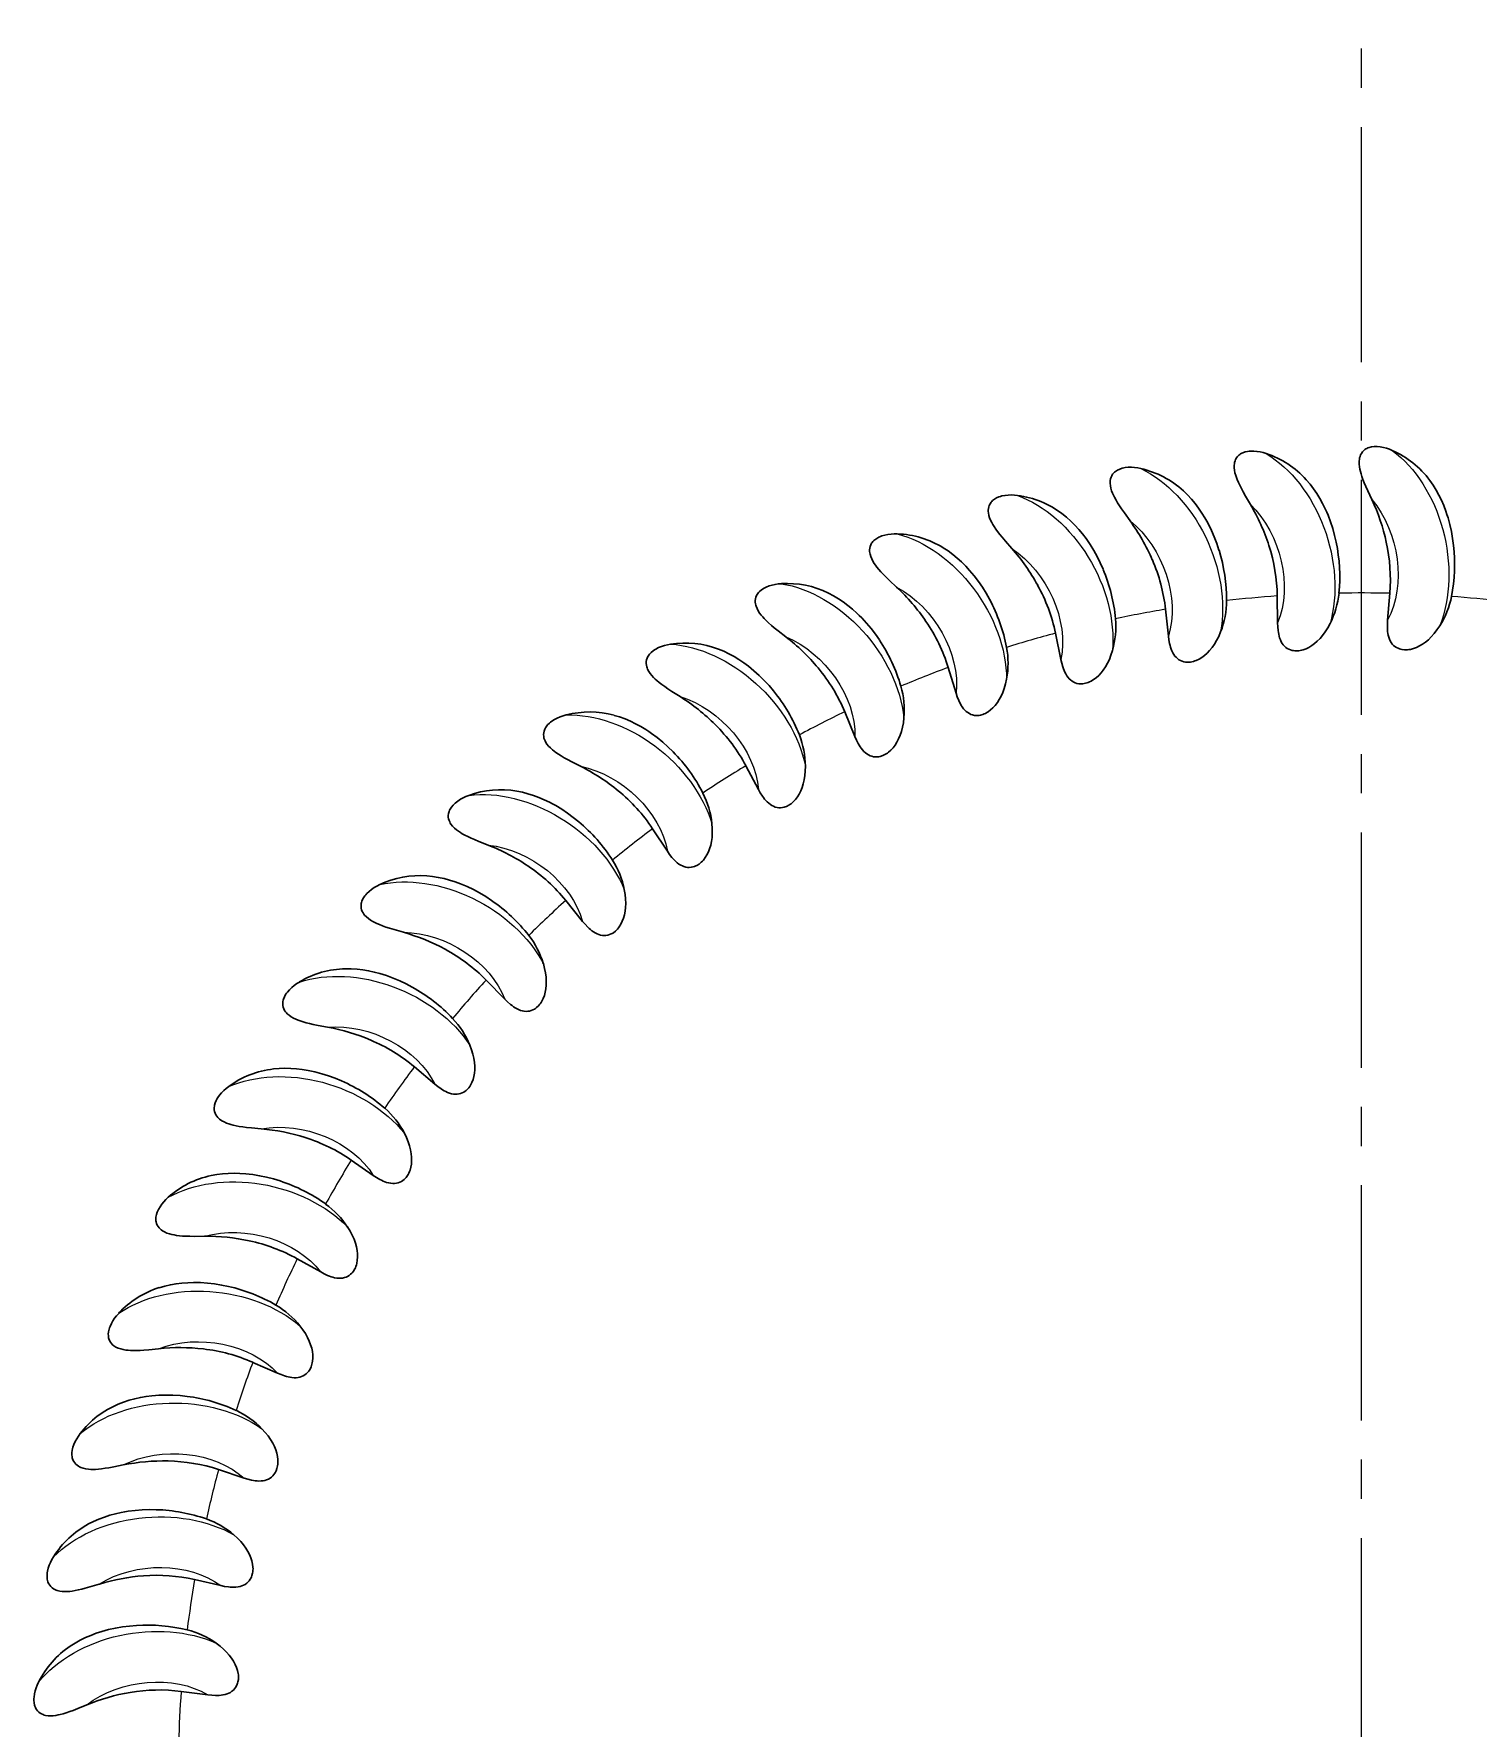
# Model space of a CAD drawing. Extents: x 89 to 633, y -13 to 440.
# Drawn here: x 558.62 to 590.86, y 222.28 to 260.11 of the extents above; entities that cross this region are included whole.
import ezdxf

# ---------------------------------------------------------------- set-up
doc = ezdxf.new("R2010")
doc.units = 0
doc.header["$LTSCALE"] = 7
doc.header["$MEASUREMENT"] = 0
doc.linetypes.add('CENTER2', pattern=[1.125, 0.75, -0.125, 0.125, -0.125])
doc.layers.add('1', color=1, linetype='CENTER2', lineweight=15)
doc.layers.add('8', color=252, linetype='CONTINUOUS', lineweight=15)

msp = doc.modelspace()

# ---------------------------------------------------------------- linework, layer by layer
at = {"layer": '1'}
msp.add_line((588.254, 181.901), (588.254, 260.105), dxfattribs=at)
at = {"layer": '8', "lineweight": 30, "ltscale": 0.015025}
for p, q in [((586.377, 247.557), (586.384, 246.956)), ((588.89, 247.616), (588.84, 247.018)), ((579.03, 245.961), (579.207, 245.387)), ((572.431, 242.36), (572.762, 241.859)), ((567.114, 237.046), (567.573, 236.658)), ((562.743, 228.054), (563.313, 227.865))]:
    msp.add_line(p, q, dxfattribs=at)
at = {"layer": '8', "lineweight": 30, "ltscale": 0.015024}
for p, q in [((583.881, 247.26), (583.946, 246.662)), ((581.425, 246.726), (581.546, 246.137)), ((574.513, 243.768), (574.795, 243.238)), ((570.492, 240.76), (570.87, 240.293)), ((565.704, 234.965), (566.198, 234.622)), ((564.499, 232.759), (565.023, 232.465)), ((563.509, 230.448), (564.059, 230.206)), ((562.208, 225.599), (562.794, 225.464)), ((561.909, 223.103), (562.505, 223.025))]:
    msp.add_line(p, q, dxfattribs=at)
at = {"layer": '8', "lineweight": 30, "ltscale": 0.015026}
msp.add_line((576.72, 244.972), (576.95, 244.417), dxfattribs=at)
at = {"layer": '8', "lineweight": 30, "ltscale": 0.015023}
msp.add_line((568.715, 238.983), (569.135, 238.554), dxfattribs=at)
at = {"layer": '8', "lineweight": 30}
for points in [[(586.127, 250.737), (586.06, 250.757), (585.992, 250.773), (585.923, 250.785), (585.853, 250.791), (585.783, 250.791), (585.748, 250.788), (585.714, 250.784), (585.66, 250.772), (585.608, 250.754), (585.583, 250.742), (585.559, 250.728), (585.538, 250.714), (585.518, 250.698), (585.49, 250.67), (585.467, 250.639), (585.448, 250.606), (585.434, 250.571), (585.424, 250.534), (585.419, 250.506), (585.416, 250.478), (585.416, 250.421), (585.422, 250.363), (585.433, 250.306), (585.449, 250.249), (585.465, 250.202), (585.482, 250.155), (585.509, 250.091), (585.539, 250.028), (585.576, 249.955), (585.615, 249.883), (585.668, 249.788), (585.778, 249.6)], [(588.944, 250.805), (588.879, 250.832), (588.812, 250.854), (588.745, 250.872), (588.676, 250.885), (588.606, 250.892), (588.571, 250.893), (588.537, 250.891), (588.481, 250.885), (588.428, 250.871), (588.402, 250.862), (588.377, 250.851), (588.354, 250.839), (588.333, 250.825), (588.303, 250.8), (588.276, 250.771), (588.255, 250.74), (588.237, 250.706), (588.224, 250.671), (588.216, 250.643), (588.211, 250.615), (588.205, 250.558), (588.206, 250.501), (588.212, 250.442), (588.222, 250.384), (588.233, 250.336), (588.246, 250.287), (588.267, 250.221), (588.29, 250.156), (588.32, 250.08), (588.352, 250.004), (588.396, 249.905), (588.488, 249.707)], [(583.33, 250.401), (583.262, 250.414), (583.192, 250.424), (583.123, 250.429), (583.052, 250.429), (582.983, 250.422), (582.948, 250.416), (582.915, 250.408), (582.862, 250.391), (582.812, 250.368), (582.788, 250.354), (582.765, 250.338), (582.746, 250.322), (582.728, 250.305), (582.702, 250.274), (582.682, 250.241), (582.666, 250.206), (582.656, 250.17), (582.649, 250.133), (582.647, 250.104), (582.647, 250.076), (582.652, 250.019), (582.664, 249.962), (582.68, 249.906), (582.701, 249.851), (582.722, 249.805), (582.744, 249.76), (582.777, 249.699), (582.812, 249.639), (582.856, 249.57), (582.901, 249.502), (582.963, 249.413), (583.091, 249.236)], [(587.025, 250.151), (587.109, 250.053), (587.187, 249.95), (587.26, 249.844), (587.327, 249.733), (587.39, 249.619), (587.447, 249.502), (587.48, 249.431), (587.51, 249.358), (587.565, 249.211), (587.614, 249.061), (587.656, 248.91), (587.692, 248.756)], [(589.781, 250.137), (589.855, 250.031), (589.923, 249.922), (589.986, 249.809), (590.043, 249.692), (590.094, 249.573), (590.14, 249.451), (590.165, 249.377), (590.189, 249.302), (590.23, 249.15), (590.264, 248.996), (590.292, 248.841), (590.312, 248.685)], [(580.578, 249.801), (580.509, 249.808), (580.439, 249.811), (580.369, 249.809), (580.299, 249.802), (580.23, 249.789), (580.196, 249.78), (580.163, 249.769), (580.112, 249.747), (580.065, 249.719), (580.042, 249.703), (580.022, 249.685), (580.003, 249.667), (579.987, 249.648), (579.965, 249.615), (579.948, 249.58), (579.936, 249.544), (579.928, 249.507), (579.925, 249.469), (579.926, 249.44), (579.928, 249.412), (579.939, 249.356), (579.956, 249.301), (579.978, 249.247), (580.004, 249.194), (580.029, 249.15), (580.055, 249.107), (580.094, 249.05), (580.134, 248.993), (580.184, 248.929), (580.236, 248.866), (580.307, 248.782), (580.45, 248.619)], [(584.28, 249.903), (584.372, 249.814), (584.46, 249.719), (584.542, 249.62), (584.62, 249.516), (584.693, 249.408), (584.762, 249.298), (584.801, 249.229), (584.838, 249.16), (584.907, 249.019), (584.97, 248.875), (585.026, 248.727), (585.076, 248.578)], [(581.57, 249.395), (581.671, 249.315), (581.767, 249.229), (581.859, 249.138), (581.946, 249.042), (582.029, 248.942), (582.108, 248.838), (582.153, 248.774), (582.197, 248.709), (582.279, 248.575), (582.355, 248.437), (582.425, 248.296), (582.489, 248.152)], [(577.895, 248.941), (577.825, 248.942), (577.755, 248.938), (577.686, 248.93), (577.617, 248.916), (577.55, 248.897), (577.517, 248.884), (577.486, 248.87), (577.437, 248.843), (577.392, 248.812), (577.371, 248.793), (577.352, 248.773), (577.336, 248.754), (577.322, 248.733), (577.303, 248.698), (577.289, 248.662), (577.28, 248.625), (577.276, 248.587), (577.277, 248.549), (577.28, 248.521), (577.286, 248.493), (577.302, 248.438), (577.324, 248.385), (577.351, 248.333), (577.382, 248.283), (577.41, 248.242), (577.44, 248.202), (577.484, 248.148), (577.53, 248.096), (577.586, 248.036), (577.644, 247.978), (577.722, 247.902), (577.88, 247.753)], [(578.922, 248.632), (579.029, 248.562), (579.133, 248.486), (579.233, 248.404), (579.329, 248.317), (579.421, 248.225), (579.51, 248.129), (579.561, 248.069), (579.61, 248.009), (579.705, 247.883), (579.794, 247.753), (579.877, 247.619), (579.954, 247.482)], [(575.306, 247.831), (575.237, 247.825), (575.167, 247.815), (575.099, 247.8), (575.032, 247.78), (574.967, 247.754), (574.935, 247.739), (574.905, 247.722), (574.859, 247.69), (574.818, 247.654), (574.799, 247.634), (574.782, 247.612), (574.767, 247.591), (574.755, 247.569), (574.739, 247.533), (574.729, 247.495), (574.724, 247.457), (574.724, 247.42), (574.728, 247.382), (574.734, 247.354), (574.742, 247.327), (574.763, 247.274), (574.79, 247.223), (574.822, 247.174), (574.858, 247.127), (574.89, 247.088), (574.924, 247.051), (574.973, 247.002), (575.023, 246.955), (575.085, 246.901), (575.147, 246.848), (575.232, 246.78), (575.404, 246.646)], [(576.357, 247.621), (576.471, 247.561), (576.582, 247.495), (576.689, 247.423), (576.793, 247.346), (576.894, 247.263), (576.991, 247.176), (577.047, 247.122), (577.102, 247.066), (577.208, 246.95), (577.309, 246.829), (577.405, 246.703), (577.495, 246.574)], [(588.84, 247.018), (588.835, 246.932), (588.835, 246.846), (588.837, 246.804), (588.84, 246.762), (588.846, 246.721), (588.854, 246.681), (588.866, 246.634), (588.882, 246.591), (588.9, 246.552), (588.919, 246.519), (588.945, 246.483), (588.973, 246.454), (589.001, 246.43), (589.036, 246.406), (589.072, 246.388), (589.107, 246.374), (589.135, 246.366), (589.162, 246.36), (589.217, 246.354), (589.249, 246.354), (589.281, 246.355), (589.316, 246.359), (589.35, 246.365), (589.417, 246.383), (589.483, 246.408), (589.55, 246.44), (589.616, 246.479), (589.683, 246.526), (589.749, 246.581), (589.814, 246.644), (589.879, 246.716), (589.942, 246.798), (590.004, 246.889)], [(583.946, 246.662), (583.957, 246.578), (583.973, 246.493), (583.983, 246.451), (583.994, 246.411), (584.008, 246.372), (584.023, 246.335), (584.044, 246.29), (584.067, 246.251), (584.092, 246.216), (584.118, 246.187), (584.15, 246.158), (584.183, 246.134), (584.215, 246.115), (584.254, 246.099), (584.292, 246.087), (584.33, 246.081), (584.358, 246.078), (584.386, 246.078), (584.442, 246.082), (584.473, 246.088), (584.504, 246.096), (584.537, 246.106), (584.57, 246.118), (584.632, 246.148), (584.693, 246.185), (584.752, 246.229), (584.81, 246.28), (584.866, 246.339), (584.921, 246.405), (584.973, 246.48), (585.023, 246.563), (585.07, 246.655), (585.112, 246.756)], [(586.384, 246.956), (586.388, 246.871), (586.395, 246.786), (586.401, 246.743), (586.409, 246.702), (586.418, 246.662), (586.43, 246.623), (586.447, 246.577), (586.467, 246.535), (586.488, 246.499), (586.511, 246.467), (586.54, 246.435), (586.57, 246.408), (586.601, 246.386), (586.638, 246.366), (586.675, 246.351), (586.712, 246.341), (586.74, 246.336), (586.767, 246.333), (586.823, 246.332), (586.855, 246.335), (586.887, 246.339), (586.92, 246.346), (586.954, 246.356), (587.019, 246.379), (587.083, 246.41), (587.146, 246.449), (587.208, 246.494), (587.27, 246.547), (587.331, 246.608), (587.39, 246.677), (587.447, 246.755), (587.503, 246.842), (587.555, 246.939)], [(572.835, 246.48), (572.766, 246.467), (572.698, 246.45), (572.631, 246.429), (572.566, 246.403), (572.504, 246.371), (572.474, 246.352), (572.446, 246.333), (572.403, 246.297), (572.365, 246.257), (572.348, 246.235), (572.333, 246.212), (572.321, 246.19), (572.311, 246.167), (572.299, 246.129), (572.292, 246.091), (572.29, 246.053), (572.294, 246.015), (572.302, 245.978), (572.31, 245.951), (572.321, 245.924), (572.347, 245.873), (572.379, 245.825), (572.415, 245.779), (572.455, 245.736), (572.491, 245.701), (572.528, 245.667), (572.581, 245.623), (572.636, 245.581), (572.702, 245.533), (572.77, 245.486), (572.861, 245.427), (573.045, 245.31)], [(573.901, 246.371), (574.02, 246.322), (574.136, 246.267), (574.25, 246.205), (574.361, 246.138), (574.469, 246.065), (574.573, 245.988), (574.635, 245.939), (574.695, 245.889), (574.812, 245.783), (574.924, 245.672), (575.031, 245.557), (575.133, 245.436)], [(581.546, 246.137), (581.565, 246.054), (581.589, 245.972), (581.603, 245.931), (581.618, 245.892), (581.635, 245.855), (581.654, 245.819), (581.679, 245.776), (581.706, 245.739), (581.734, 245.708), (581.763, 245.681), (581.797, 245.655), (581.832, 245.634), (581.866, 245.619), (581.906, 245.606), (581.945, 245.598), (581.984, 245.595), (582.012, 245.595), (582.04, 245.597), (582.095, 245.607), (582.126, 245.616), (582.156, 245.626), (582.188, 245.64), (582.219, 245.655), (582.278, 245.691), (582.335, 245.733), (582.39, 245.783), (582.442, 245.839), (582.493, 245.903), (582.541, 245.975), (582.586, 246.054), (582.628, 246.141), (582.665, 246.237), (582.698, 246.342)], [(579.207, 245.387), (579.234, 245.306), (579.265, 245.226), (579.283, 245.187), (579.302, 245.15), (579.323, 245.114), (579.344, 245.08), (579.374, 245.04), (579.404, 245.006), (579.435, 244.977), (579.466, 244.953), (579.503, 244.93), (579.54, 244.913), (579.575, 244.901), (579.616, 244.892), (579.656, 244.888), (579.694, 244.889), (579.723, 244.892), (579.75, 244.896), (579.804, 244.911), (579.834, 244.923), (579.863, 244.936), (579.893, 244.953), (579.923, 244.971), (579.978, 245.012), (580.031, 245.06), (580.081, 245.114), (580.128, 245.175), (580.172, 245.244), (580.213, 245.319), (580.25, 245.402), (580.284, 245.493), (580.312, 245.592), (580.335, 245.7)], [(570.502, 244.9), (570.435, 244.881), (570.369, 244.857), (570.305, 244.83), (570.242, 244.797), (570.184, 244.76), (570.156, 244.739), (570.129, 244.716), (570.09, 244.677), (570.056, 244.633), (570.041, 244.61), (570.029, 244.586), (570.019, 244.562), (570.011, 244.538), (570.002, 244.5), (569.999, 244.461), (570.001, 244.423), (570.008, 244.385), (570.02, 244.349), (570.031, 244.323), (570.044, 244.298), (570.075, 244.25), (570.111, 244.205), (570.151, 244.163), (570.195, 244.123), (570.234, 244.092), (570.274, 244.062), (570.332, 244.023), (570.39, 243.986), (570.461, 243.944), (570.532, 243.905), (570.629, 243.854), (570.823, 243.755)], [(571.574, 244.892), (571.697, 244.855), (571.819, 244.811), (571.938, 244.761), (572.054, 244.704), (572.169, 244.642), (572.28, 244.575), (572.346, 244.532), (572.411, 244.488), (572.537, 244.394), (572.659, 244.294), (572.776, 244.189), (572.889, 244.079)], [(576.95, 244.417), (576.985, 244.339), (577.023, 244.263), (577.045, 244.226), (577.067, 244.19), (577.091, 244.157), (577.116, 244.125), (577.149, 244.088), (577.183, 244.057), (577.216, 244.031), (577.249, 244.01), (577.288, 243.991), (577.326, 243.977), (577.362, 243.969), (577.404, 243.964), (577.444, 243.964), (577.482, 243.968), (577.51, 243.973), (577.537, 243.981), (577.589, 244.001), (577.618, 244.015), (577.645, 244.031), (577.674, 244.05), (577.702, 244.071), (577.753, 244.117), (577.801, 244.17), (577.845, 244.229), (577.887, 244.294), (577.924, 244.367), (577.958, 244.446), (577.987, 244.532), (578.011, 244.626), (578.03, 244.727), (578.043, 244.836)], [(574.795, 243.238), (574.837, 243.163), (574.883, 243.091), (574.908, 243.056), (574.934, 243.023), (574.96, 242.992), (574.988, 242.962), (575.025, 242.929), (575.061, 242.901), (575.097, 242.879), (575.132, 242.861), (575.172, 242.845), (575.211, 242.835), (575.248, 242.83), (575.291, 242.829), (575.33, 242.833), (575.368, 242.841), (575.395, 242.849), (575.421, 242.859), (575.471, 242.884), (575.498, 242.901), (575.524, 242.919), (575.551, 242.941), (575.577, 242.965), (575.623, 243.016), (575.666, 243.072), (575.705, 243.135), (575.739, 243.204), (575.77, 243.28), (575.796, 243.362), (575.817, 243.451), (575.832, 243.546), (575.841, 243.649), (575.843, 243.759)], [(569.399, 243.2), (569.525, 243.174), (569.65, 243.142), (569.773, 243.103), (569.895, 243.058), (570.014, 243.007), (570.132, 242.951), (570.201, 242.915), (570.27, 242.876), (570.404, 242.795), (570.535, 242.708), (570.662, 242.614), (570.785, 242.515)], [(568.331, 243.105), (568.266, 243.08), (568.202, 243.05), (568.141, 243.017), (568.082, 242.978), (568.027, 242.935), (568.001, 242.912), (567.977, 242.887), (567.942, 242.844), (567.912, 242.798), (567.9, 242.773), (567.889, 242.747), (567.882, 242.723), (567.876, 242.698), (567.871, 242.659), (567.872, 242.62), (567.878, 242.582), (567.888, 242.546), (567.903, 242.511), (567.916, 242.486), (567.932, 242.462), (567.967, 242.417), (568.007, 242.376), (568.052, 242.338), (568.099, 242.303), (568.141, 242.275), (568.184, 242.249), (568.244, 242.216), (568.307, 242.184), (568.381, 242.15), (568.456, 242.117), (568.556, 242.076), (568.759, 241.996)], [(572.762, 241.859), (572.811, 241.789), (572.864, 241.721), (572.892, 241.688), (572.921, 241.658), (572.95, 241.629), (572.981, 241.603), (573.02, 241.573), (573.059, 241.549), (573.097, 241.53), (573.133, 241.516), (573.175, 241.504), (573.215, 241.498), (573.252, 241.496), (573.294, 241.499), (573.334, 241.507), (573.37, 241.518), (573.397, 241.529), (573.422, 241.541), (573.469, 241.571), (573.494, 241.59), (573.519, 241.611), (573.543, 241.635), (573.566, 241.661), (573.608, 241.716), (573.645, 241.777), (573.677, 241.843), (573.705, 241.915), (573.729, 241.993), (573.747, 242.077), (573.759, 242.168), (573.765, 242.264), (573.765, 242.367), (573.756, 242.477)], [(567.394, 241.308), (567.522, 241.295), (567.649, 241.274), (567.776, 241.247), (567.901, 241.214), (568.025, 241.175), (568.147, 241.13), (568.22, 241.1), (568.292, 241.069), (568.434, 241.001), (568.572, 240.926), (568.707, 240.845), (568.839, 240.758)], [(566.34, 241.112), (566.278, 241.081), (566.217, 241.045), (566.159, 241.006), (566.104, 240.962), (566.054, 240.914), (566.03, 240.888), (566.009, 240.861), (565.977, 240.815), (565.952, 240.766), (565.942, 240.74), (565.934, 240.714), (565.929, 240.689), (565.926, 240.664), (565.925, 240.625), (565.929, 240.586), (565.938, 240.549), (565.952, 240.514), (565.97, 240.48), (565.986, 240.457), (566.004, 240.434), (566.043, 240.393), (566.087, 240.355), (566.135, 240.322), (566.185, 240.291), (566.23, 240.268), (566.275, 240.246), (566.339, 240.219), (566.403, 240.193), (566.48, 240.166), (566.558, 240.141), (566.662, 240.109), (566.872, 240.049)], [(570.87, 240.293), (570.925, 240.228), (570.984, 240.165), (571.015, 240.135), (571.047, 240.108), (571.079, 240.082), (571.112, 240.059), (571.154, 240.033), (571.195, 240.012), (571.234, 239.997), (571.272, 239.986), (571.315, 239.979), (571.355, 239.976), (571.392, 239.978), (571.434, 239.985), (571.472, 239.997), (571.508, 240.011), (571.533, 240.025), (571.556, 240.039), (571.601, 240.073), (571.624, 240.095), (571.646, 240.118), (571.668, 240.145), (571.689, 240.173), (571.725, 240.231), (571.756, 240.295), (571.782, 240.364), (571.803, 240.439), (571.819, 240.519), (571.829, 240.604), (571.833, 240.695), (571.83, 240.792), (571.819, 240.894), (571.801, 241.003)], [(565.578, 239.234), (565.707, 239.233), (565.836, 239.225), (565.964, 239.21), (566.092, 239.189), (566.219, 239.162), (566.345, 239.128), (566.42, 239.106), (566.495, 239.081), (566.642, 239.027), (566.787, 238.966), (566.93, 238.898), (567.069, 238.824)], [(569.135, 238.554), (569.196, 238.494), (569.261, 238.438), (569.294, 238.411), (569.328, 238.386), (569.363, 238.364), (569.398, 238.344), (569.442, 238.322), (569.485, 238.306), (569.526, 238.294), (569.564, 238.287), (569.607, 238.284), (569.648, 238.285), (569.685, 238.29), (569.725, 238.301), (569.762, 238.316), (569.796, 238.334), (569.82, 238.35), (569.842, 238.367), (569.883, 238.405), (569.904, 238.428), (569.924, 238.454), (569.944, 238.482), (569.962, 238.512), (569.992, 238.574), (570.017, 238.64), (570.036, 238.712), (570.05, 238.788), (570.058, 238.869), (570.06, 238.955), (570.055, 239.046), (570.043, 239.142), (570.023, 239.243), (569.994, 239.349)], [(564.548, 238.939), (564.489, 238.902), (564.432, 238.861), (564.378, 238.816), (564.327, 238.767), (564.281, 238.715), (564.26, 238.687), (564.241, 238.658), (564.215, 238.609), (564.195, 238.558), (564.187, 238.531), (564.182, 238.504), (564.179, 238.479), (564.178, 238.454), (564.181, 238.414), (564.189, 238.376), (564.201, 238.34), (564.219, 238.306), (564.24, 238.275), (564.258, 238.253), (564.277, 238.232), (564.32, 238.195), (564.368, 238.162), (564.419, 238.133), (564.472, 238.107), (564.518, 238.088), (564.565, 238.071), (564.631, 238.049), (564.698, 238.03), (564.777, 238.011), (564.857, 237.993), (564.964, 237.971), (565.178, 237.931)], [(567.573, 236.658), (567.639, 236.604), (567.709, 236.554), (567.745, 236.531), (567.781, 236.51), (567.818, 236.491), (567.854, 236.474), (567.901, 236.457), (567.945, 236.444), (567.987, 236.437), (568.025, 236.433), (568.069, 236.434), (568.109, 236.439), (568.145, 236.448), (568.185, 236.463), (568.22, 236.481), (568.252, 236.502), (568.274, 236.52), (568.295, 236.539), (568.332, 236.58), (568.351, 236.606), (568.368, 236.633), (568.385, 236.664), (568.4, 236.695), (568.424, 236.759), (568.443, 236.828), (568.455, 236.901), (568.462, 236.978), (568.462, 237.059), (568.456, 237.145), (568.442, 237.235), (568.421, 237.329), (568.391, 237.428), (568.352, 237.531)], [(563.968, 236.997), (564.096, 237.008), (564.225, 237.012), (564.354, 237.01), (564.483, 237.001), (564.612, 236.986), (564.741, 236.965), (564.818, 236.949), (564.895, 236.932), (565.047, 236.892), (565.197, 236.845), (565.345, 236.791), (565.491, 236.731)], [(562.97, 236.605), (562.915, 236.563), (562.862, 236.517), (562.812, 236.467), (562.767, 236.414), (562.726, 236.357), (562.708, 236.327), (562.692, 236.296), (562.67, 236.245), (562.655, 236.192), (562.65, 236.165), (562.647, 236.138), (562.646, 236.112), (562.648, 236.087), (562.654, 236.048), (562.666, 236.011), (562.682, 235.976), (562.702, 235.944), (562.726, 235.915), (562.746, 235.895), (562.768, 235.876), (562.814, 235.843), (562.865, 235.814), (562.918, 235.79), (562.973, 235.77), (563.021, 235.755), (563.07, 235.743), (563.137, 235.728), (563.206, 235.715), (563.287, 235.703), (563.368, 235.693), (563.476, 235.681), (563.693, 235.662)], [(566.198, 234.622), (566.27, 234.575), (566.344, 234.532), (566.382, 234.512), (566.42, 234.494), (566.458, 234.479), (566.496, 234.466), (566.544, 234.453), (566.589, 234.445), (566.631, 234.441), (566.67, 234.441), (566.713, 234.446), (566.753, 234.455), (566.788, 234.468), (566.826, 234.486), (566.859, 234.508), (566.889, 234.532), (566.91, 234.551), (566.928, 234.572), (566.961, 234.617), (566.978, 234.645), (566.992, 234.673), (567.006, 234.705), (567.018, 234.738), (567.036, 234.804), (567.048, 234.874), (567.054, 234.948), (567.053, 235.025), (567.045, 235.106), (567.031, 235.191), (567.009, 235.279), (566.979, 235.371), (566.94, 235.467), (566.891, 235.565)], [(562.577, 234.617), (562.704, 234.64), (562.832, 234.657), (562.96, 234.666), (563.09, 234.67), (563.22, 234.667), (563.35, 234.658), (563.428, 234.65), (563.506, 234.641), (563.661, 234.615), (563.815, 234.582), (563.968, 234.543), (564.119, 234.497)], [(561.621, 234.132), (561.57, 234.084), (561.522, 234.034), (561.478, 233.98), (561.437, 233.922), (561.402, 233.861), (561.387, 233.83), (561.374, 233.798), (561.357, 233.745), (561.347, 233.691), (561.344, 233.663), (561.344, 233.636), (561.346, 233.61), (561.35, 233.586), (561.36, 233.547), (561.375, 233.511), (561.394, 233.479), (561.418, 233.449), (561.444, 233.422), (561.466, 233.404), (561.489, 233.387), (561.539, 233.358), (561.592, 233.335), (561.647, 233.316), (561.704, 233.301), (561.753, 233.291), (561.803, 233.283), (561.871, 233.274), (561.941, 233.268), (562.022, 233.264), (562.104, 233.262), (562.213, 233.26), (562.431, 233.262)], [(565.023, 232.465), (565.099, 232.425), (565.177, 232.389), (565.217, 232.373), (565.256, 232.359), (565.296, 232.347), (565.335, 232.338), (565.383, 232.329), (565.429, 232.325), (565.472, 232.326), (565.51, 232.33), (565.553, 232.339), (565.591, 232.351), (565.625, 232.367), (565.661, 232.389), (565.692, 232.414), (565.72, 232.441), (565.738, 232.462), (565.755, 232.485), (565.783, 232.532), (565.797, 232.561), (565.809, 232.591), (565.82, 232.624), (565.828, 232.658), (565.84, 232.726), (565.845, 232.796), (565.844, 232.87), (565.836, 232.947), (565.82, 233.027), (565.798, 233.11), (565.768, 233.196), (565.729, 233.285), (565.681, 233.376), (565.624, 233.47)], [(561.419, 232.115), (561.543, 232.151), (561.669, 232.179), (561.796, 232.201), (561.925, 232.217), (562.054, 232.226), (562.185, 232.23), (562.263, 232.23), (562.342, 232.227), (562.498, 232.217), (562.655, 232.199), (562.811, 232.174), (562.965, 232.142)], [(560.514, 231.542), (560.467, 231.49), (560.424, 231.434), (560.385, 231.376), (560.35, 231.315), (560.321, 231.252), (560.309, 231.219), (560.299, 231.186), (560.287, 231.131), (560.282, 231.077), (560.283, 231.049), (560.285, 231.022), (560.289, 230.997), (560.295, 230.972), (560.309, 230.935), (560.328, 230.901), (560.35, 230.87), (560.376, 230.842), (560.405, 230.818), (560.429, 230.802), (560.453, 230.788), (560.505, 230.764), (560.56, 230.746), (560.617, 230.732), (560.675, 230.723), (560.725, 230.717), (560.775, 230.714), (560.844, 230.712), (560.914, 230.713), (560.995, 230.716), (561.077, 230.721), (561.185, 230.731), (561.402, 230.752)], [(564.059, 230.206), (564.138, 230.173), (564.219, 230.145), (564.26, 230.132), (564.301, 230.122), (564.341, 230.114), (564.381, 230.109), (564.43, 230.105), (564.476, 230.105), (564.518, 230.11), (564.556, 230.117), (564.598, 230.13), (564.635, 230.147), (564.667, 230.166), (564.701, 230.191), (564.73, 230.218), (564.755, 230.248), (564.771, 230.271), (564.785, 230.295), (564.809, 230.345), (564.82, 230.375), (564.829, 230.406), (564.836, 230.44), (564.842, 230.474), (564.847, 230.543), (564.846, 230.614), (564.837, 230.687), (564.822, 230.763), (564.799, 230.841), (564.769, 230.922), (564.73, 231.004), (564.683, 231.089), (564.627, 231.175), (564.561, 231.263)], [(560.504, 229.515), (560.624, 229.562), (560.746, 229.603), (560.871, 229.636), (560.998, 229.664), (561.126, 229.686), (561.255, 229.702), (561.333, 229.709), (561.412, 229.714), (561.569, 229.719), (561.726, 229.716), (561.884, 229.706), (562.04, 229.689)], [(559.657, 228.859), (559.616, 228.802), (559.579, 228.743), (559.545, 228.681), (559.516, 228.617), (559.493, 228.551), (559.484, 228.517), (559.477, 228.484), (559.471, 228.428), (559.471, 228.373), (559.474, 228.346), (559.479, 228.319), (559.486, 228.294), (559.494, 228.27), (559.511, 228.235), (559.533, 228.202), (559.558, 228.174), (559.587, 228.149), (559.618, 228.127), (559.643, 228.114), (559.669, 228.102), (559.723, 228.083), (559.779, 228.07), (559.837, 228.062), (559.896, 228.058), (559.946, 228.057), (559.996, 228.059), (560.065, 228.063), (560.134, 228.071), (560.215, 228.082), (560.296, 228.095), (560.403, 228.114), (560.617, 228.157)], [(563.313, 227.865), (563.395, 227.84), (563.478, 227.819), (563.521, 227.811), (563.562, 227.805), (563.603, 227.801), (563.643, 227.799), (563.693, 227.8), (563.738, 227.805), (563.78, 227.813), (563.817, 227.825), (563.857, 227.841), (563.892, 227.861), (563.923, 227.883), (563.954, 227.911), (563.98, 227.941), (564.002, 227.973), (564.016, 227.998), (564.028, 228.023), (564.047, 228.075), (564.055, 228.106), (564.061, 228.138), (564.065, 228.172), (564.067, 228.207), (564.066, 228.276), (564.058, 228.346), (564.042, 228.419), (564.02, 228.492), (563.99, 228.568), (563.952, 228.645), (563.906, 228.724), (563.851, 228.804), (563.787, 228.884), (563.713, 228.965)], [(559.841, 226.84), (559.955, 226.898), (560.073, 226.95), (560.194, 226.995), (560.318, 227.035), (560.443, 227.069), (560.57, 227.097), (560.648, 227.112), (560.725, 227.124), (560.881, 227.144), (561.038, 227.156), (561.196, 227.161), (561.353, 227.159)], [(562.794, 225.464), (562.878, 225.447), (562.963, 225.434), (563.005, 225.43), (563.047, 225.428), (563.088, 225.428), (563.128, 225.43), (563.178, 225.436), (563.223, 225.445), (563.263, 225.457), (563.299, 225.472), (563.338, 225.492), (563.371, 225.515), (563.399, 225.54), (563.427, 225.571), (563.45, 225.604), (563.469, 225.637), (563.481, 225.663), (563.49, 225.689), (563.504, 225.743), (563.509, 225.775), (563.512, 225.807), (563.513, 225.841), (563.512, 225.876), (563.504, 225.944), (563.489, 226.014), (563.467, 226.084), (563.437, 226.156), (563.4, 226.228), (563.355, 226.302), (563.302, 226.376), (563.24, 226.45), (563.169, 226.524), (563.087, 226.598)], [(559.06, 226.106), (559.024, 226.045), (558.993, 225.983), (558.965, 225.919), (558.942, 225.852), (558.926, 225.784), (558.92, 225.75), (558.916, 225.715), (558.915, 225.659), (558.921, 225.605), (558.926, 225.578), (558.934, 225.551), (558.943, 225.527), (558.953, 225.504), (558.974, 225.471), (558.999, 225.441), (559.026, 225.414), (559.057, 225.392), (559.09, 225.374), (559.116, 225.363), (559.143, 225.353), (559.199, 225.34), (559.256, 225.332), (559.314, 225.33), (559.373, 225.331), (559.423, 225.335), (559.473, 225.342), (559.541, 225.353), (559.61, 225.367), (559.689, 225.385), (559.768, 225.406), (559.873, 225.436), (560.082, 225.498)], [(559.434, 224.114), (559.543, 224.182), (559.656, 224.245), (559.772, 224.302), (559.891, 224.353), (560.012, 224.399), (560.136, 224.439), (560.212, 224.461), (560.288, 224.481), (560.441, 224.515), (560.596, 224.542), (560.753, 224.562), (560.91, 224.575)], [(562.505, 223.025), (562.59, 223.016), (562.676, 223.011), (562.719, 223.011), (562.76, 223.013), (562.801, 223.017), (562.841, 223.022), (562.89, 223.033), (562.933, 223.046), (562.973, 223.062), (563.007, 223.08), (563.043, 223.105), (563.074, 223.131), (563.1, 223.158), (563.125, 223.191), (563.145, 223.226), (563.161, 223.261), (563.17, 223.288), (563.177, 223.315), (563.185, 223.37), (563.187, 223.402), (563.187, 223.434), (563.185, 223.469), (563.181, 223.503), (563.166, 223.57), (563.145, 223.638), (563.116, 223.706), (563.08, 223.775), (563.036, 223.843), (562.984, 223.912), (562.924, 223.98), (562.855, 224.048), (562.777, 224.115), (562.689, 224.181)], [(558.727, 223.308), (558.697, 223.245), (558.671, 223.18), (558.65, 223.113), (558.634, 223.045), (558.624, 222.975), (558.622, 222.941), (558.621, 222.906), (558.625, 222.85), (558.636, 222.797), (558.644, 222.77), (558.654, 222.745), (558.665, 222.722), (558.678, 222.7), (558.702, 222.668), (558.729, 222.64), (558.759, 222.617), (558.792, 222.598), (558.827, 222.583), (558.854, 222.574), (558.881, 222.567), (558.938, 222.559), (558.996, 222.557), (559.054, 222.56), (559.113, 222.567), (559.162, 222.576), (559.211, 222.587), (559.278, 222.605), (559.344, 222.625), (559.422, 222.651), (559.498, 222.679), (559.6, 222.719), (559.802, 222.801)]]:
    msp.add_lwpolyline(points, dxfattribs=at)
for centre, radius, start, end in [((588.118, 248.911), 2.066, 36.3836, 66.4567), ((582.879, 248.385), 2.066, 47.2927, 77.3658), ((585.486, 248.773), 2.066, 41.8381, 71.9113), ((580.32, 247.751), 2.066, 52.7472, 82.8203), ((584.371, 247.777), 4.547, 12.439, 25.1208), ((581.863, 247.287), 4.547, 17.8936, 30.5753), ((577.833, 246.877), 2.066, 58.2018, 88.2749), ((579.413, 246.562), 4.547, 23.3481, 36.0298), ((577.044, 245.607), 4.547, 28.8027, 41.4844), ((581.471, 247.455), 3.776, 359.9589, 17.2969), ((582.56, 247.5), 3.818, 0.8548, 18.0613), ((583.996, 247.981), 3.776, 354.5044, 11.8423), ((585.084, 247.923), 3.818, 355.3923, 12.5992), ((586.56, 248.265), 3.776, 349.0498, 6.3878), ((579.007, 246.691), 3.776, 5.4134, 22.7514), ((580.087, 246.84), 3.818, 6.3093, 23.5158), ((575.441, 245.77), 2.066, 63.6563, 93.7294), ((574.776, 244.43), 4.547, 34.2572, 46.9389), ((577.687, 245.948), 3.818, 11.7639, 28.9704), ((576.628, 245.698), 3.774, 10.8593, 28.2073), ((583.27, 247.473), 1.977, 338.7523, 359.4098), ((585.789, 247.828), 1.977, 333.2978, 353.9553), ((588.33, 247.941), 1.977, 327.8432, 348.5007), ((575.384, 244.831), 3.818, 17.2184, 34.4249), ((580.796, 246.88), 1.977, 344.2069, 4.8643), ((572.63, 243.044), 4.547, 39.7118, 52.3935), ((573.164, 244.441), 2.066, 69.1109, 99.184), ((574.352, 244.481), 3.776, 16.3225, 33.6605), ((578.39, 246.055), 1.977, 349.6614, 10.3189), ((573.197, 243.501), 3.818, 22.673, 39.8795), ((576.073, 245.005), 1.977, 355.116, 15.7734), ((570.625, 241.46), 4.547, 45.1663, 57.848), ((572.203, 243.054), 3.776, 21.7771, 39.1151), ((571.025, 242.901), 2.066, 74.5654, 104.6385), ((571.146, 241.969), 3.818, 28.1275, 45.334), ((573.866, 243.739), 1.977, 0.5705, 21.228), ((570.199, 241.429), 3.776, 27.2316, 44.5696), ((568.78, 239.693), 4.547, 50.6209, 63.3026), ((569.041, 241.165), 2.066, 80.02, 110.0931), ((569.251, 240.249), 3.818, 33.5821, 50.7886), ((571.79, 242.269), 1.977, 6.025, 26.6825), ((568.359, 239.622), 3.776, 32.6862, 50.0241), ((567.111, 237.758), 4.547, 56.0754, 68.7571), ((567.231, 239.249), 2.066, 85.4745, 115.5476), ((567.527, 238.356), 3.818, 39.0286, 56.2356), ((569.863, 240.609), 1.977, 11.4796, 32.1371), ((566.7, 237.649), 3.774, 38.1321, 55.4801), ((565.634, 235.673), 4.547, 61.5299, 74.2117), ((568.102, 238.773), 1.977, 16.9341, 37.5916), ((565.991, 236.308), 3.818, 44.4911, 61.6977), ((565.612, 237.169), 2.066, 90.929, 121.0022), ((565.234, 235.524), 3.776, 43.5953, 60.9332), ((564.362, 233.458), 4.547, 66.9845, 79.6662), ((566.524, 236.778), 1.977, 22.3887, 43.0462), ((564.657, 234.124), 3.818, 49.9457, 67.1522), ((564.197, 234.944), 2.066, 96.3836, 126.4567), ((563.978, 233.271), 3.776, 49.0498, 66.3878), ((565.143, 234.642), 1.977, 27.8432, 48.5007), ((563.306, 231.131), 4.547, 72.439, 85.1208), ((563.537, 231.822), 3.818, 55.4002, 72.6067), ((563.001, 232.595), 2.066, 101.8381, 131.9113), ((562.942, 230.909), 3.776, 54.5044, 71.8423), ((563.971, 232.384), 1.977, 33.2978, 53.9553), ((562.476, 228.715), 4.547, 77.8936, 90.5753), ((562.64, 229.425), 3.818, 60.8548, 78.0613), ((562.033, 230.143), 2.066, 107.2927, 137.3658), ((562.135, 228.459), 3.776, 59.9589, 77.2969), ((563.019, 230.026), 1.977, 38.7523, 59.4098), ((561.88, 226.23), 4.547, 83.3481, 96.0298), ((561.975, 226.953), 3.818, 66.3093, 83.5158), ((561.564, 225.943), 3.776, 65.4134, 82.7514), ((561.303, 227.61), 2.066, 112.7472, 142.8203), ((562.295, 227.587), 1.977, 44.2069, 64.8643), ((561.522, 223.701), 4.547, 88.8027, 101.4844), ((561.548, 224.429), 3.818, 71.7639, 88.9704), ((561.235, 223.387), 3.774, 70.8593, 88.2073), ((561.807, 225.091), 1.977, 49.6614, 70.3189), ((560.817, 225.019), 2.066, 118.2018, 148.2749), ((561.407, 221.148), 4.547, 94.2572, 106.9389), ((561.364, 221.876), 3.818, 77.2184, 94.4249), ((561.151, 220.806), 3.776, 76.3225, 93.6605), ((561.558, 222.559), 1.977, 55.1159, 75.7734), ((560.579, 222.394), 2.066, 123.6563, 153.7294), ((561.534, 218.597), 4.547, 99.7118, 112.3935), ((561.422, 219.316), 3.818, 82.673, 99.8795)]:
    msp.add_arc(centre, radius, start, end, dxfattribs=at)
at = {"layer": '8', "lineweight": 13}
for start, end in [(94.0754, 96.5387), (88.6208, 91.0841), (83.1663, 85.6296), (99.5299, 101.9932), (104.9844, 107.4478), (110.439, 112.9023), (115.8935, 118.3569), (121.3481, 123.8114), (126.8026, 129.2659), (132.2572, 134.7205), (137.7117, 140.175), (143.1663, 145.6296), (148.6208, 151.0841), (154.0754, 156.5387), (159.5299, 161.9932), (164.9845, 167.4478), (170.439, 172.9023), (175.8935, 178.3569)]:
    msp.add_arc((588.254, 221.211), 26.413, start, end, dxfattribs=at)
at = {"layer": '8', "lineweight": 13, "extrusion": (0, 0, -1)}
for centre, major_axis, start_param, end_param in [((588.204, 248.434), (-0.589, 2.707), 0.676915, 2.322964), ((583.053, 247.933), (-1.09, 2.546), 0.676915, 2.322964), ((585.616, 248.306), (-0.843, 2.638), 0.676915, 2.322964), ((580.536, 247.317), (-1.328, 2.431), 0.676915, 2.322964), ((587.651, 248.314), (-0.419, 1.925), 0.926535, 2.451873), ((585.077, 248.134), (-0.6, 1.876), 0.926535, 2.451873), ((578.09, 246.466), (-1.553, 2.294), 0.676915, 2.322964), ((582.533, 247.71), (-0.775, 1.811), 0.926535, 2.451873), ((580.04, 247.046), (-0.944, 1.729), 0.926535, 2.451873), ((575.735, 245.385), (-1.764, 2.136), 0.676915, 2.322964), ((577.621, 246.149), (-1.104, 1.631), 0.926535, 2.451873), ((575.299, 245.025), (-1.254, 1.519), 0.926535, 2.451873), ((573.494, 244.086), (-1.959, 1.959), 0.676915, 2.322964), ((573.094, 243.686), (-1.393, 1.393), 0.926535, 2.451873), ((571.386, 242.579), (-2.136, 1.764), 0.676915, 2.322964), ((571.026, 242.143), (-1.519, 1.254), 0.926535, 2.451873), ((569.432, 240.879), (-2.294, 1.553), 0.676915, 2.322964), ((569.115, 240.41), (-1.631, 1.104), 0.926535, 2.451873), ((567.647, 239.001), (-2.431, 1.328), 0.676915, 2.322964), ((567.376, 238.504), (-1.729, 0.944), 0.926535, 2.451873), ((566.05, 236.961), (-2.546, 1.09), 0.676915, 2.322964), ((565.827, 236.441), (-1.811, 0.776), 0.926535, 2.451873), ((564.653, 234.779), (-2.638, 0.843), 0.676915, 2.322964), ((564.481, 234.241), (-1.876, 0.6), 0.926535, 2.451873), ((563.47, 232.475), (-2.707, 0.589), 0.676915, 2.322964), ((563.35, 231.922), (-1.925, 0.419), 0.926535, 2.451873), ((562.512, 230.068), (-2.75, 0.329), 0.676915, 2.322964), ((562.445, 229.506), (-1.956, 0.234), 0.926535, 2.451873), ((561.787, 227.581), (-2.769, 0.066), 0.676915, 2.322964), ((561.773, 227.015), (-1.969, 0.047), 0.926535, 2.451873), ((561.301, 225.036), (-2.763, -0.198), 0.676915, 2.322964), ((561.341, 224.472), (-1.965, -0.141), 0.926535, 2.451873), ((561.059, 222.457), (-2.732, -0.459), 0.676915, 2.322964), ((561.153, 221.899), (-1.943, -0.327), 0.926535, 2.451873)]:
    msp.add_ellipse(centre, major_axis=major_axis, ratio=0.707107, start_param=start_param, end_param=end_param, dxfattribs=at)

doc.saveas('drawing.dxf')
